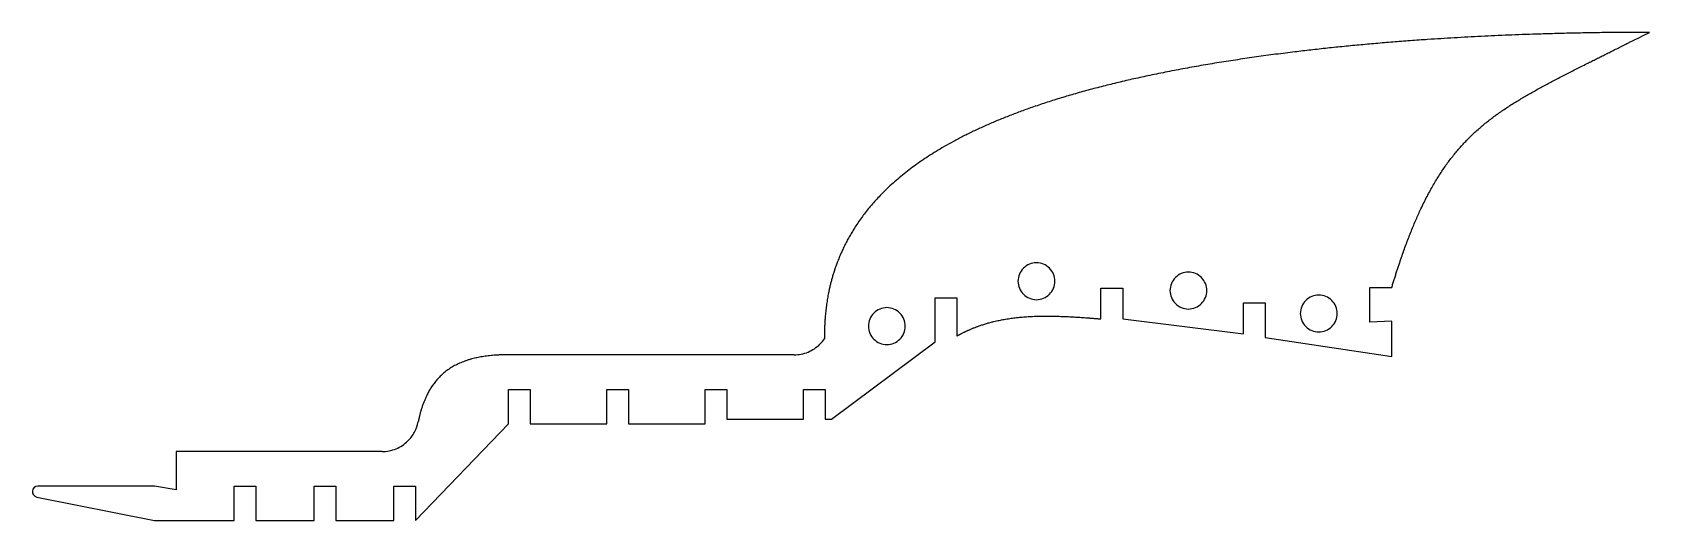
# Model space of a CAD drawing. Header units: inches. Extents: x -4.9 to 3.88, y 0.6 to 3.25.
import ezdxf

# ---------------------------------------------------------------- set-up
doc = ezdxf.new("R2010")
doc.units = ezdxf.units.IN
doc.layers.get('0').update_dxf_attribs({"linetype": 'CONTINUOUS'})

msp = doc.modelspace()

# ---------------------------------------------------------------- linework, layer by layer
for p, q in [((0.9, 1.6944), (0.9, 1.8619)), ((0.9, 1.8619), (1.0181, 1.8619)), ((1.0181, 1.8619), (1.0181, 1.6944)), ((2.3594, 1.6776), (2.3594, 1.8651)), ((2.3594, 1.8651), (2.4775, 1.8644)), ((0, 1.5695), (0, 1.8095)), ((0, 1.8095), (0.1181, 1.8095)), ((0.1181, 1.8095), (0.1181, 1.6021)), ((1.6732, 1.6142), (1.6732, 1.7817)), ((1.6732, 1.7817), (1.7913, 1.7817)), ((1.7913, 1.7817), (1.7913, 1.5942)), ((1.0181, 1.6944), (1.6732, 1.6142)), ((2.4784, 1.6818), (2.3594, 1.6776)), ((2.4775, 1.4901), (2.4784, 1.6818)), ((1.7913, 1.5942), (2.4775, 1.4901)), ((-0.7647, 1.5), (-2.3141, 1.5)), ((-0.5625, 1.15), (0, 1.5695)), ((-2.3141, 1.125), (-2.3141, 1.3125)), ((-2.3141, 1.3125), (-2.196, 1.3125)), ((-2.196, 1.3125), (-2.196, 1.125)), ((-1.7808, 1.125), (-1.7808, 1.3125)), ((-1.7808, 1.3125), (-1.6627, 1.3125)), ((-1.6627, 1.3125), (-1.6627, 1.125)), ((-1.2474, 1.125), (-1.2474, 1.3125)), ((-1.2474, 1.3125), (-1.1293, 1.3125)), ((-1.1293, 1.3125), (-1.1293, 1.15)), ((-0.7141, 1.15), (-0.7141, 1.3125)), ((-0.7141, 1.3125), (-0.596, 1.3125)), ((-0.596, 1.3125), (-0.596, 1.15)), ((-1.1293, 1.15), (-0.7141, 1.15)), ((-0.596, 1.15), (-0.5625, 1.15)), ((-2.818, 0.6), (-2.3141, 1.125)), ((-2.196, 1.125), (-1.7808, 1.125)), ((-1.6627, 1.125), (-1.2474, 1.125)), ((-2.9998, 0.975), (-4.1171, 0.975)), ((-4.1171, 0.975), (-4.1171, 0.7675)), ((-4.873, 0.7281), (-4.2352, 0.6)), ((-4.2352, 0.7875), (-4.8671, 0.7875)), ((-4.1171, 0.7675), (-4.2352, 0.7875)), ((-3.8022, 0.6), (-3.8022, 0.7875)), ((-3.8022, 0.7875), (-3.6841, 0.7875)), ((-3.6841, 0.7875), (-3.6841, 0.6)), ((-3.3691, 0.6), (-3.3691, 0.7875)), ((-3.3691, 0.7875), (-3.251, 0.7875)), ((-3.251, 0.7875), (-3.251, 0.6)), ((-2.9361, 0.6), (-2.9361, 0.7875)), ((-2.9361, 0.7875), (-2.818, 0.7875)), ((-2.818, 0.7875), (-2.818, 0.6)), ((-4.2352, 0.6), (-3.8022, 0.6)), ((-3.6841, 0.6), (-3.3691, 0.6)), ((-3.251, 0.6), (-2.9361, 0.6))]:
    msp.add_line(p, q)
msp.add_arc((-4.8671, 0.7575), 0.03, 90, 258.64447)
for points, degree, knots in [([(3.8767, 3.2496), (3.7271, 3.2496), (3.43, 3.2468), (2.9908, 3.234), (2.4201, 3.1997), (1.7435, 3.1264), (1.1205, 3.0196), (0.5708, 2.8756), (0.1134, 2.6903), (-0.236, 2.4603), (-0.4615, 2.1983), (-0.562, 1.9609), (-0.5955, 1.7709), (-0.6007, 1.6433), (-0.5999, 1.5867)], 5, [-1, -1, -1, -1, -1, -1, -0.9, -0.8, -0.7, -0.6, -0.5, -0.4, -0.3, -0.2, -0.1, -0.0232201, -0.0232201, -0.0232201, -0.0232201, -0.0232201, -0.0232201]), ([(0.55, 1.9991), (0.5623, 1.9991), (0.5769, 1.9962), (0.5997, 1.9868), (0.612, 1.9786), (0.6294, 1.9611), (0.6377, 1.9488), (0.6471, 1.926), (0.65, 1.9114), (0.65, 1.8867), (0.6471, 1.8722), (0.6377, 1.8494), (0.6294, 1.8371), (0.612, 1.8196), (0.5997, 1.8114), (0.5769, 1.8019), (0.5623, 1.799), (0.5377, 1.799), (0.5231, 1.8019), (0.5003, 1.8114), (0.488, 1.8196), (0.4706, 1.8371), (0.4623, 1.8494), (0.4529, 1.8722), (0.45, 1.8867), (0.45, 1.9114), (0.4529, 1.926), (0.4623, 1.9488), (0.4706, 1.9611), (0.488, 1.9786), (0.5003, 1.9868), (0.5231, 1.9962), (0.5377, 1.9991), (0.55, 1.9991)], 3, [0, 0, 0, 0, 0.094028, 0.094028, 0.188076, 0.188076, 0.282152, 0.282152, 0.376252, 0.376252, 0.470354, 0.470354, 0.564434, 0.564434, 0.658486, 0.658486, 0.752511, 0.752511, 0.846537, 0.846537, 0.940588, 0.940588, 1.034669, 1.034669, 1.128771, 1.128771, 1.222871, 1.222871, 1.316946, 1.316946, 1.410995, 1.410995, 1.505022, 1.505022, 1.505022, 1.505022]), ([(1.3744, 1.9484), (1.3867, 1.9484), (1.4013, 1.9455), (1.4241, 1.936), (1.4364, 1.9278), (1.4538, 1.9103), (1.4621, 1.898), (1.4715, 1.8752), (1.4744, 1.8607), (1.4744, 1.836), (1.4715, 1.8214), (1.4621, 1.7986), (1.4538, 1.7863), (1.4364, 1.7688), (1.4241, 1.7606), (1.4013, 1.7511), (1.3867, 1.7483), (1.3621, 1.7483), (1.3475, 1.7511), (1.3247, 1.7606), (1.3124, 1.7688), (1.295, 1.7863), (1.2867, 1.7986), (1.2773, 1.8214), (1.2744, 1.836), (1.2744, 1.8607), (1.2773, 1.8752), (1.2867, 1.898), (1.295, 1.9103), (1.3124, 1.9278), (1.3247, 1.936), (1.3475, 1.9455), (1.3621, 1.9484), (1.3744, 1.9484)], 3, [0, 0, 0, 0, 0.094027, 0.094027, 0.188076, 0.188076, 0.282153, 0.282153, 0.376256, 0.376256, 0.470362, 0.470362, 0.564445, 0.564445, 0.658497, 0.658497, 0.752521, 0.752521, 0.846546, 0.846546, 0.940598, 0.940598, 1.034681, 1.034681, 1.128787, 1.128787, 1.22289, 1.22289, 1.316967, 1.316967, 1.411016, 1.411016, 1.505043, 1.505043, 1.505043, 1.505043]), ([(-0.2614, 1.7557), (-0.249, 1.7557), (-0.2345, 1.7528), (-0.2117, 1.7434), (-0.1994, 1.7352), (-0.1819, 1.7177), (-0.1737, 1.7054), (-0.1642, 1.6825), (-0.1614, 1.668), (-0.1614, 1.6433), (-0.1642, 1.6288), (-0.1737, 1.6059), (-0.1819, 1.5936), (-0.1994, 1.5762), (-0.2117, 1.5679), (-0.2345, 1.5585), (-0.249, 1.5556), (-0.2737, 1.5556), (-0.2882, 1.5585), (-0.311, 1.5679), (-0.3233, 1.5762), (-0.3408, 1.5936), (-0.349, 1.606), (-0.3585, 1.6288), (-0.3614, 1.6433), (-0.3614, 1.668), (-0.3585, 1.6825), (-0.349, 1.7054), (-0.3408, 1.7177), (-0.3233, 1.7351), (-0.311, 1.7434), (-0.2882, 1.7528), (-0.2737, 1.7557), (-0.2614, 1.7557)], 3, [0, 0, 0, 0, 0.094024, 0.094024, 0.188074, 0.188074, 0.28216, 0.28216, 0.376278, 0.376278, 0.4704, 0.4704, 0.564494, 0.564494, 0.658549, 0.658549, 0.752569, 0.752569, 0.846605, 0.846605, 0.940676, 0.940676, 1.034754, 1.034754, 1.128859, 1.128859, 1.222964, 1.222964, 1.317035, 1.317035, 1.4111, 1.4111, 1.505138, 1.505138, 1.505138, 1.505138]), ([(2.0816, 1.8242), (2.0939, 1.8242), (2.1084, 1.8213), (2.1312, 1.8119), (2.1436, 1.8037), (2.161, 1.7862), (2.1692, 1.7739), (2.1787, 1.7511), (2.1816, 1.7365), (2.1816, 1.7118), (2.1787, 1.6973), (2.1692, 1.6745), (2.161, 1.6621), (2.1436, 1.6447), (2.1312, 1.6364), (2.1084, 1.627), (2.0939, 1.6241), (2.0692, 1.6241), (2.0547, 1.627), (2.0319, 1.6364), (2.0196, 1.6447), (2.0022, 1.6621), (1.9939, 1.6745), (1.9845, 1.6973), (1.9816, 1.7118), (1.9816, 1.7365), (1.9845, 1.7511), (1.9939, 1.7739), (2.0022, 1.7862), (2.0196, 1.8037), (2.0319, 1.8119), (2.0547, 1.8213), (2.0692, 1.8242), (2.0816, 1.8242)], 3, [0, 0, 0, 0, 0.094025, 0.094025, 0.188075, 0.188075, 0.282157, 0.282157, 0.37627, 0.37627, 0.470385, 0.470385, 0.564475, 0.564475, 0.658528, 0.658528, 0.75255, 0.75255, 0.846572, 0.846572, 0.940626, 0.940626, 1.034715, 1.034715, 1.128831, 1.128831, 1.222943, 1.222943, 1.317025, 1.317025, 1.411075, 1.411075, 1.5051, 1.5051, 1.5051, 1.5051]), ([(-0.7647, 1.5), (-0.7387, 1.5), (-0.7129, 1.5051), (-0.6647, 1.5249), (-0.6428, 1.5394), (-0.6152, 1.5665), (-0.6071, 1.5763), (-0.5999, 1.5867)], 3, [0, 0, 0, 0, 0.1984474, 0.1984474, 0.3968948, 0.3968948, 0.4932975, 0.4932975, 0.4932975, 0.4932975]), ([(-2.3141, 1.5), (-2.3676, 1.5), (-2.465, 1.494), (-2.5827, 1.467), (-2.6899, 1.4002), (-2.7528, 1.3054), (-2.7835, 1.2243), (-2.7978, 1.1666), (-2.8034, 1.1373)], 5, [-1, -1, -1, -1, -1, -1, -0.8, -0.6, -0.4, -0.2041995, -0.2041995, -0.2041995, -0.2041995, -0.2041995, -0.2041995]), ([(-2.9998, 0.975), (-2.9738, 0.975), (-2.948, 0.9801), (-2.8998, 0.9999), (-2.8779, 1.0144), (-2.845, 1.0468), (-2.8329, 1.063), (-2.814, 1.0984), (-2.8072, 1.1175), (-2.8034, 1.1373)], 3, [0, 0, 0, 0, 0.1984474, 0.1984474, 0.3968948, 0.3968948, 0.5501091, 0.5501091, 0.7033234, 0.7033234, 0.7033234, 0.7033234])]:
    msp.add_open_spline(points, degree=degree, knots=knots)
for points in [[(2.4775, 1.8644), (2.5128, 1.9825), (2.5851, 2.1964), (2.6991, 2.4508), (2.8641, 2.6784), (3.1092, 2.8621), (3.3605, 2.9931), (3.5969, 3.1104), (3.7793, 3.2011), (3.8767, 3.2496)], [(0.1181, 1.6021), (0.1422, 1.6153), (0.1906, 1.6395), (0.2634, 1.6686), (0.3627, 1.6947), (0.5007, 1.7109), (0.6351, 1.7123), (0.7576, 1.7063), (0.8506, 1.6989), (0.9, 1.6944)]]:
    msp.add_open_spline(points, degree=5)

doc.saveas('drawing.dxf')
